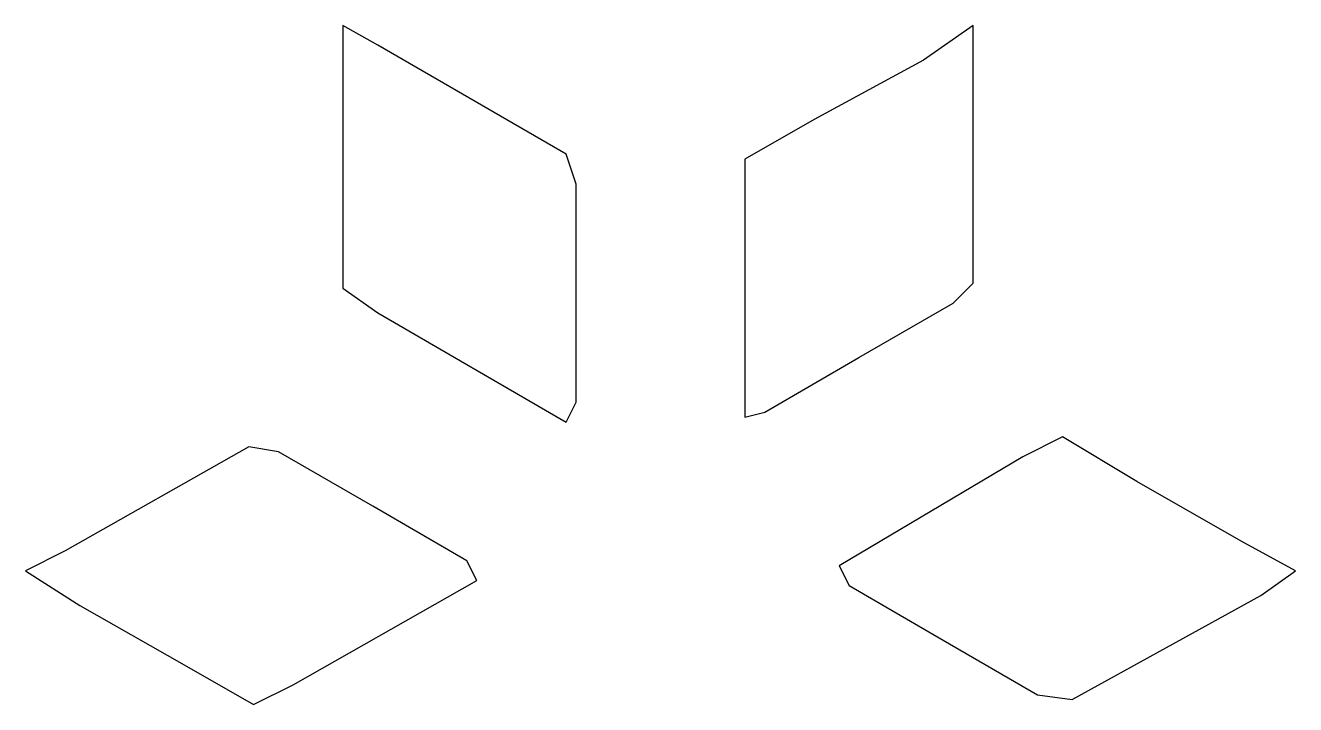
# Model space of a CAD drawing. Header units: centimetres. Extents: x -33.8 to 29.1, y -41.9 to 41.6.
# Drawn here: x -4.244 to -1.226, y 24.884 to 26.499 of the extents above; entities that cross this region are included whole.
import ezdxf

# ---------------------------------------------------------------- set-up
doc = ezdxf.new("R2010")
doc.units = ezdxf.units.CM
doc.header["$MEASUREMENT"] = 0
doc.layers.add('layer 1', color=7, linetype='Continuous')

msp = doc.modelspace()

# ---------------------------------------------------------------- linework, layer by layer
at = {"layer": 'layer 1', "color": 177}
for points in [[(-3.48932, 26.06287), (-3.48932, 26.06287), (-3.48932, 26.06287), (-3.48932, 26.06287), (-3.48932, 26.06287), (-3.48932, 26.06287), (-3.48932, 26.34571), (-3.48932, 26.34571), (-3.48932, 26.34571), (-3.48932, 26.34571), (-3.48932, 26.49892), (-3.48932, 26.49892), (-3.48932, 26.49892), (-3.48932, 26.49892), (-3.40678, 26.45179), (-3.40678, 26.45179), (-3.40678, 26.45179), (-3.40678, 26.45179), (-2.95873, 26.19249), (-2.95873, 26.19249), (-2.95873, 26.19249), (-2.95873, 26.19249), (-2.93516, 26.12179), (-2.93516, 26.12179), (-2.93516, 26.12179), (-2.93516, 26.12179), (-2.93516, 25.86252), (-2.93516, 25.86252), (-2.93516, 25.86252), (-2.93516, 25.86252), (-2.93516, 25.60326), (-2.93516, 25.60326), (-2.93516, 25.60326), (-2.93516, 25.60326), (-2.95873, 25.55612), (-2.95873, 25.55612), (-2.95873, 25.55612), (-2.95873, 25.55612), (-3.40678, 25.81539), (-3.40678, 25.81539), (-3.40678, 25.81539), (-3.40678, 25.81539), (-3.48932, 25.87431), (-3.48932, 25.87431), (-3.48932, 25.87431), (-3.48932, 25.87431), (-3.48932, 26.06287), (-3.48932, 26.06287)], [(-2.53427, 26.07466), (-2.53427, 26.07466), (-2.53427, 26.07466), (-2.53427, 26.07466), (-2.53427, 26.07466), (-2.53427, 26.07466), (-2.53427, 26.18071), (-2.53427, 26.18071), (-2.53427, 26.18071), (-2.53427, 26.18071), (-2.36922, 26.27501), (-2.36922, 26.27501), (-2.36922, 26.27501), (-2.36922, 26.27501), (-2.10982, 26.41641), (-2.10982, 26.41641), (-2.10982, 26.41641), (-2.10982, 26.41641), (-1.99193, 26.49892), (-1.99193, 26.49892), (-1.99193, 26.49892), (-1.99193, 26.49892), (-1.99193, 26.39284), (-1.99193, 26.39284), (-1.99193, 26.39284), (-1.99193, 26.39284), (-1.99193, 25.88609), (-1.99193, 25.88609), (-1.99193, 25.88609), (-1.99193, 25.88609), (-2.03909, 25.83896), (-2.03909, 25.83896), (-2.03909, 25.83896), (-2.03909, 25.83896), (-2.26309, 25.70931), (-2.26309, 25.70931), (-2.26309, 25.70931), (-2.26309, 25.70931), (-2.48711, 25.57969), (-2.48711, 25.57969), (-2.48711, 25.57969), (-2.48711, 25.57969), (-2.53427, 25.56788), (-2.53427, 25.56788), (-2.53427, 25.56788), (-2.53427, 25.56788), (-2.53427, 26.07466), (-2.53427, 26.07466)], [(-1.87401, 25.47361), (-1.87401, 25.47361), (-1.87401, 25.47361), (-1.87401, 25.47361), (-1.87401, 25.47361), (-1.87401, 25.47361), (-1.77969, 25.52077), (-1.77969, 25.52077), (-1.77969, 25.52077), (-1.77969, 25.52077), (-1.60282, 25.41469), (-1.60282, 25.41469), (-1.60282, 25.41469), (-1.60282, 25.41469), (-1.35523, 25.27326), (-1.35523, 25.27326), (-1.35523, 25.27326), (-1.35523, 25.27326), (-1.22553, 25.20256), (-1.22553, 25.20256), (-1.22553, 25.20256), (-1.22553, 25.20256), (-1.30807, 25.14364), (-1.30807, 25.14364), (-1.30807, 25.14364), (-1.30807, 25.14364), (-1.75609, 24.89616), (-1.75609, 24.89616), (-1.75609, 24.89616), (-1.75609, 24.89616), (-1.83863, 24.90794), (-1.83863, 24.90794), (-1.83863, 24.90794), (-1.83863, 24.90794), (-2.06266, 25.03756), (-2.06266, 25.03756), (-2.06266, 25.03756), (-2.06266, 25.03756), (-2.28668, 25.16721), (-2.28668, 25.16721), (-2.28668, 25.16721), (-2.28668, 25.16721), (-2.31025, 25.21434), (-2.31025, 25.21434), (-2.31025, 25.21434), (-2.31025, 25.21434), (-1.87401, 25.47361), (-1.87401, 25.47361)], [(-4.14958, 25.24969), (-4.14958, 25.24969), (-4.14958, 25.24969), (-4.14958, 25.24969), (-4.14958, 25.24969), (-4.14958, 25.24969), (-3.71335, 25.49718), (-3.71335, 25.49718), (-3.71335, 25.49718), (-3.71335, 25.49718), (-3.64259, 25.48539), (-3.64259, 25.48539), (-3.64259, 25.48539), (-3.64259, 25.48539), (-3.41856, 25.35575), (-3.41856, 25.35575), (-3.41856, 25.35575), (-3.41856, 25.35575), (-3.19457, 25.22613), (-3.19457, 25.22613), (-3.19457, 25.22613), (-3.19457, 25.22613), (-3.17097, 25.17899), (-3.17097, 25.17899), (-3.17097, 25.17899), (-3.17097, 25.17899), (-3.60724, 24.93151), (-3.60724, 24.93151), (-3.60724, 24.93151), (-3.60724, 24.93151), (-3.70156, 24.88435), (-3.70156, 24.88435), (-3.70156, 24.88435), (-3.70156, 24.88435), (-3.86661, 24.97864), (-3.86661, 24.97864), (-3.86661, 24.97864), (-3.86661, 24.97864), (-4.11423, 25.12007), (-4.11423, 25.12007), (-4.11423, 25.12007), (-4.11423, 25.12007), (-4.24391, 25.20256), (-4.24391, 25.20256), (-4.24391, 25.20256), (-4.24391, 25.20256), (-4.14958, 25.24969), (-4.14958, 25.24969)]]:
    msp.add_open_spline(points, degree=3, knots=[0, 0, 0, 0, 0.0769231, 0.0769231, 0.0769231, 0.0769231, 0.1538462, 0.1538462, 0.1538462, 0.1538462, 0.2307692, 0.2307692, 0.2307692, 0.2307692, 0.3076923, 0.3076923, 0.3076923, 0.3076923, 0.3846154, 0.3846154, 0.3846154, 0.3846154, 0.4615385, 0.4615385, 0.4615385, 0.4615385, 0.5384615, 0.5384615, 0.5384615, 0.5384615, 0.6153846, 0.6153846, 0.6153846, 0.6153846, 0.6923077, 0.6923077, 0.6923077, 0.6923077, 0.7692308, 0.7692308, 0.7692308, 0.7692308, 0.8461538, 0.8461538, 0.8461538, 0.8461538, 1, 1, 1, 1], dxfattribs=at)

doc.saveas('drawing.dxf')
